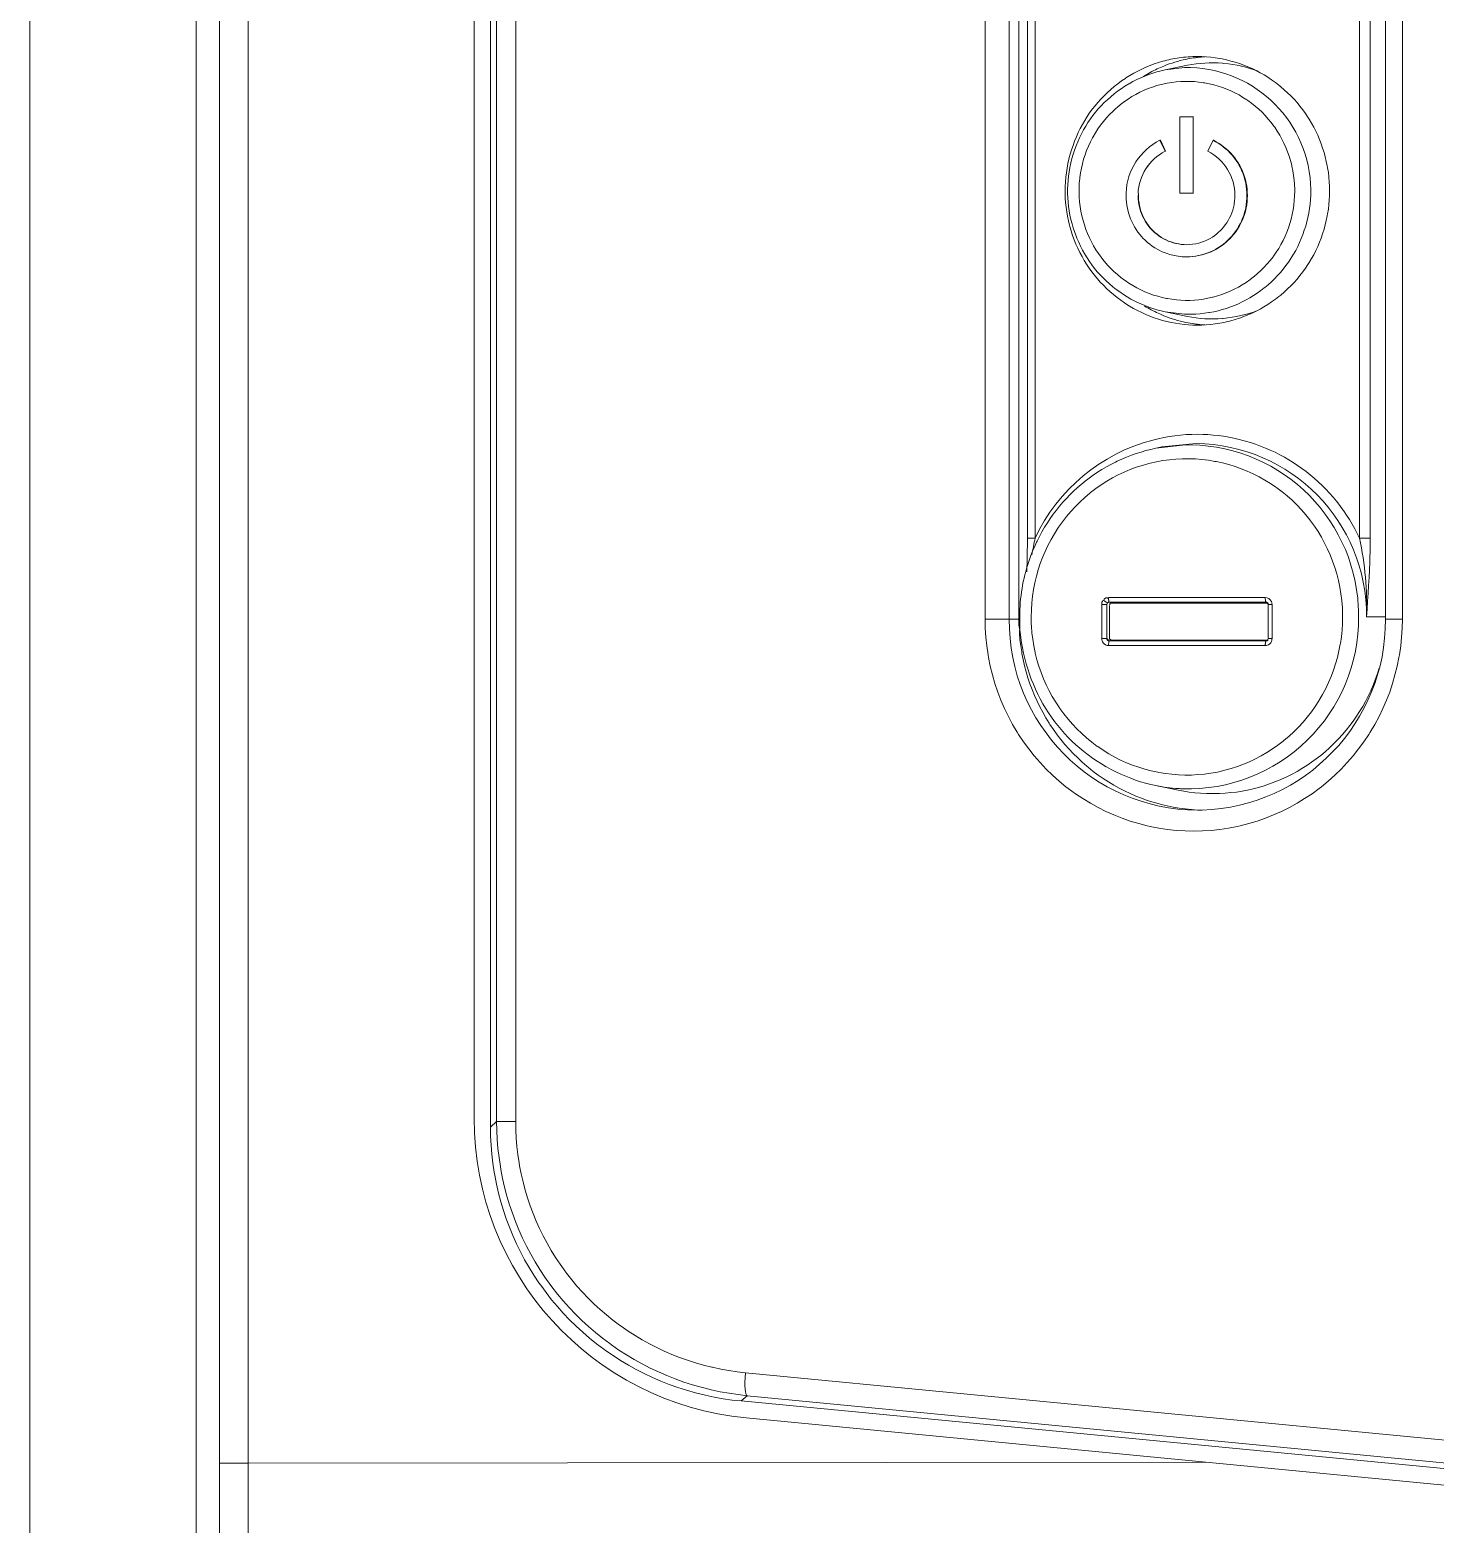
# Model space of a CAD drawing. Header units: millimetres. Extents: x -71336 to -35435, y -26189 to 22712.
# Drawn here: x -63563.82 to -63533.47, y -17385.51 to -17353.25 of the extents above; entities that cross this region are included whole.
import ezdxf

# ---------------------------------------------------------------- set-up
doc = ezdxf.new("R2010")
doc.units = ezdxf.units.MM
doc.layers.add('SC - Equipment', color=7, linetype='Continuous', lineweight=13)

# ---------------------------------------------------------------- blocks, each defined once
blk = doc.blocks.new('SONY FW-49XE8001 - SIDE')
at = {"layer": 'SC - Equipment'}
for points in [[(-42.109, 190.732), (-42.409, 190.769), (-42.409, -159.387), (-32.309, -159.211), (-0.12, -157.524, 0.398867), (0.591, -156.775), (0.591, 131.078, 0.198915), (-14.054, 166.433), (-36.313, 188.692, -0.198753), (-36.459, 189.045)], [(-36.459, 23.167), (-10.786, 25.639, 0.386372), (-4.909, 32.109), (-4.909, 72.168, 0.386373), (-10.786, 78.639), (-36.459, 81.111)], [(-24.456, 41.831), (-24.419, 41.713), (-24.377, 41.595), (-24.332, 41.478), (-24.283, 41.362), (-24.272, 41.338), (-24.218, 41.224), (-24.16, 41.112), (-24.099, 41.002), (-24.034, 40.895), (-23.967, 40.789), (-23.896, 40.687), (-23.822, 40.587), (-23.744, 40.49), (-23.664, 40.395), (-23.58, 40.303), (-23.494, 40.214), (-23.404, 40.127), (-23.381, 40.106), (-23.288, 40.023), (-23.193, 39.944), (-23.095, 39.868), (-22.994, 39.795), (-22.892, 39.725), (-22.788, 39.66), (-22.681, 39.597), (-22.573, 39.538), (-22.462, 39.483), (-22.349, 39.432), (-22.318, 39.418), (-22.203, 39.371), (-22.088, 39.328), (-21.97, 39.289), (-21.852, 39.254), (-21.733, 39.223), (-21.614, 39.196), (-21.494, 39.173), (-21.373, 39.154), (-21.251, 39.14), (-21.128, 39.129), (-21.005, 39.122), (-20.881, 39.119), (-20.758, 39.12), (-20.724, 39.121), (-20.6, 39.128), (-20.477, 39.138), (-20.355, 39.153), (-20.234, 39.172), (-20.114, 39.194), (-19.629, 39.294), (-19.521, 39.318), (-19.412, 39.345), (-19.304, 39.377), (-19.196, 39.412), (-19.089, 39.451), (-18.982, 39.493), (-18.877, 39.539), (-18.772, 39.588), (-18.668, 39.641), (-18.566, 39.697), (-18.56, 39.7), (-18.46, 39.759), (-18.362, 39.822), (-18.265, 39.887), (-18.171, 39.956), (-18.08, 40.026), (-17.991, 40.1), (-17.904, 40.176), (-17.82, 40.254), (-17.74, 40.334), (-17.662, 40.417), (-17.588, 40.501), (-17.516, 40.588), (-17.446, 40.677), (-17.379, 40.769), (-17.315, 40.864), (-17.253, 40.961), (-17.194, 41.061), (-17.138, 41.163), (-17.084, 41.266), (-17.034, 41.372), (-16.987, 41.48), (-16.943, 41.589), (-16.903, 41.7), (-16.866, 41.811), (-16.833, 41.923), (-16.803, 42.036), (-16.776, 42.15), (-16.753, 42.264), (-16.734, 42.378), (-16.718, 42.492), (-16.706, 42.606), (-16.678, 42.718, 0.009686), (-16.675, 42.885), (-16.675, 61.385)], [(-24.591, 61.385), (-24.591, 42.885, 0.406531), (-20.633, 38.761, 0.006965), (-20.53, 38.765), (-20.399, 38.774), (-20.268, 38.788), (-20.136, 38.805), (-20.005, 38.828), (-19.874, 38.854), (-19.744, 38.885), (-19.704, 38.896), (-19.576, 38.932), (-19.448, 38.973), (-19.323, 39.018), (-19.199, 39.067), (-19.078, 39.12), (-18.958, 39.176), (-18.84, 39.237), (-18.724, 39.302), (-18.61, 39.371), (-18.497, 39.443), (-18.387, 39.52), (-18.279, 39.6), (-18.175, 39.684), (-18.144, 39.709), (-18.043, 39.797), (-17.945, 39.889), (-17.85, 39.983), (-17.758, 40.081), (-17.669, 40.181), (-17.583, 40.285), (-17.5, 40.392), (-17.421, 40.501), (-17.346, 40.614), (-17.327, 40.643), (-17.256, 40.759), (-17.189, 40.876), (-17.126, 40.995), (-17.067, 41.116), (-17.012, 41.239), (-16.961, 41.364), (-16.914, 41.491), (-16.871, 41.619), (-16.832, 41.75), (-16.797, 41.881), (-16.767, 42.014), (-16.74, 42.148), (-16.735, 42.179), (-16.714, 42.314), (-16.698, 42.449), (-16.686, 42.583), (-16.698, 42.719, 0.080109), (-16.823, 43.919), (-16.853, 44.025), (-16.887, 44.131), (-16.924, 44.236), (-16.965, 44.34), (-17.009, 44.444), (-17.056, 44.546), (-17.068, 44.573), (-17.119, 44.674), (-17.173, 44.773), (-17.23, 44.87), (-17.29, 44.966), (-17.352, 45.06), (-17.417, 45.152), (-17.484, 45.241), (-17.554, 45.328), (-17.626, 45.412), (-17.7, 45.494), (-17.776, 45.573), (-17.855, 45.65), (-17.935, 45.723), (-18.018, 45.795), (-18.104, 45.865), (-18.192, 45.932), (-18.282, 45.996), (-18.375, 46.058), (-18.469, 46.118), (-18.566, 46.175), (-18.664, 46.228), (-18.764, 46.279), (-18.796, 46.295), (-18.898, 46.341), (-19, 46.385), (-19.104, 46.425), (-19.208, 46.462), (-19.313, 46.496), (-19.418, 46.526), (-19.523, 46.553), (-19.629, 46.576), (-19.765, 46.604)], [(-20.529, 65.51, -0.414184), (-16.466, 61.385), (-16.466, 42.885, -0.414185), (-20.529, 38.76)], [(-19.765, 57.666), (-20.349, 57.594, -0.00924), (-20.49, 57.591, -0.414601), (-24.182, 61.335, 0.060444), (-24.031, 59.633), (-24.262, 59.633), (-24.262, 44.637)], [(-19.366, 54.607, 0.029922), (-19.663, 54.769, 0.013372), (-19.806, 54.831, 0.043941), (-20.282, 54.975, 0.014631), (-20.442, 55.004, 0.008138), (-20.53, 55.015, 0.014466), (-20.693, 55.03)], [(-19.833, 54.747), (-20.248, 54.797, 0.402416), (-22.973, 52.286, 0.013808), (-22.977, 52.135), (-22.976, 52.04), (-22.971, 51.946), (-22.962, 51.851), (-22.95, 51.756), (-22.935, 51.661), (-22.934, 51.653), (-22.915, 51.559), (-22.893, 51.466), (-22.868, 51.374), (-22.839, 51.283), (-22.808, 51.194), (-22.774, 51.106), (-22.736, 51.019), (-22.696, 50.934), (-22.652, 50.85), (-22.605, 50.767), (-22.556, 50.686), (-22.55, 50.677), (-22.497, 50.598), (-22.442, 50.521), (-22.383, 50.446), (-22.323, 50.374), (-22.26, 50.304), (-22.195, 50.236), (-22.127, 50.171), (-22.057, 50.108), (-21.985, 50.048), (-21.974, 50.039), (-21.899, 49.982), (-21.823, 49.927), (-21.744, 49.875), (-21.664, 49.826), (-21.582, 49.78), (-21.499, 49.738), (-21.415, 49.698), (-21.33, 49.662), (-21.244, 49.628), (-21.155, 49.598), (-21.066, 49.571), (-20.975, 49.546), (-20.884, 49.526), (-20.792, 49.508), (-20.777, 49.505), (-20.684, 49.492), (-20.591, 49.481), (-20.498, 49.474), (-20.406, 49.471), (-20.314, 49.47)], [(-20.294, 50.973), (-20.237, 50.974), (-20.18, 50.979), (-20.123, 50.988), (-20.066, 50.999), (-20.01, 51.014), (-19.954, 51.031), (-19.9, 51.051), (-19.848, 51.075), (-19.796, 51.101), (-19.747, 51.13), (-19.747, 51.13), (-19.698, 51.162), (-19.651, 51.197), (-19.606, 51.236), (-19.562, 51.277), (-19.545, 51.294), (-19.505, 51.339), (-19.467, 51.385), (-19.432, 51.434), (-19.4, 51.484), (-19.371, 51.535), (-19.345, 51.588), (-19.322, 51.643), (-19.302, 51.699), (-19.285, 51.757), (-19.271, 51.816), (-19.26, 51.876), (-19.257, 51.899), (-19.251, 51.959), (-19.248, 52.019), (-19.258, 52.078), (-19.257, 52.019), (-19.26, 51.959), (-19.266, 51.899), (-19.269, 51.876), (-19.28, 51.816), (-19.294, 51.757), (-19.311, 51.699), (-19.331, 51.643), (-19.354, 51.588), (-19.38, 51.535), (-19.409, 51.484), (-19.441, 51.434), (-19.476, 51.385), (-19.513, 51.339), (-19.554, 51.294), (-19.571, 51.277), (-19.614, 51.236), (-19.66, 51.197), (-19.707, 51.162), (-19.756, 51.13), (-19.756, 51.129), (-19.805, 51.101), (-19.856, 51.075), (-19.909, 51.051), (-19.963, 51.031), (-20.019, 51.013), (-20.075, 50.999), (-20.131, 50.988), (-20.188, 50.979), (-20.246, 50.974), (-20.294, 50.973, -0.127582), (-20.805, 51.108), (-20.855, 51.138), (-20.903, 51.171), (-20.95, 51.208), (-20.995, 51.247), (-21.013, 51.264), (-21.055, 51.307), (-21.095, 51.352), (-21.132, 51.399), (-21.166, 51.447), (-21.196, 51.497), (-21.224, 51.549), (-21.25, 51.603), (-21.272, 51.659), (-21.292, 51.716), (-21.308, 51.774), (-21.321, 51.833), (-21.325, 51.856), (-21.333, 51.916), (-21.338, 51.975), (-21.34, 52.035, -0.284618), (-20.753, 52.989), (-20.867, 53.227)], [(-20.294, 50.709, 0.138083), (-19.609, 50.906), (-19.555, 50.941), (-19.502, 50.981), (-19.451, 51.023), (-19.401, 51.067), (-19.354, 51.115), (-19.331, 51.14), (-19.287, 51.191), (-19.246, 51.244), (-19.208, 51.299), (-19.173, 51.355), (-19.141, 51.413), (-19.112, 51.472), (-19.086, 51.533), (-19.062, 51.596), (-19.042, 51.66), (-19.025, 51.725), (-19.011, 51.791), (-19.005, 51.824), (-18.996, 51.891), (-18.991, 51.958), (-18.988, 52.025), (-18.989, 52.091, 0.273319), (-19.722, 53.227)], [(-20.693, 49.24, 0.014386), (-20.465, 49.262, 0.016489), (-20.283, 49.294, 0.043949), (-19.807, 49.438, 0.012965), (-19.685, 49.491, 0.029122), (-19.389, 49.648)], [(-16.954, 44.274, 0.006593), (-17.026, 44.637, 0.222731), (-19.566, 46.755, 0.063818), (-20.534, 46.878), (-20.645, 46.876), (-20.757, 46.871), (-20.869, 46.862), (-20.981, 46.85), (-21.093, 46.835), (-21.206, 46.816), (-21.318, 46.794), (-21.43, 46.768), (-21.541, 46.74), (-21.566, 46.733), (-21.676, 46.7), (-21.785, 46.664), (-21.893, 46.625), (-22, 46.582), (-22.104, 46.537), (-22.208, 46.489), (-22.309, 46.438), (-22.409, 46.384), (-22.506, 46.328), (-22.601, 46.269), (-22.694, 46.208), (-22.786, 46.143), (-22.877, 46.075), (-22.966, 46.004), (-23.053, 45.93), (-23.138, 45.853), (-23.221, 45.774), (-23.303, 45.692), (-23.382, 45.607), (-23.459, 45.52), (-23.533, 45.431), (-23.604, 45.34), (-23.673, 45.247), (-23.685, 45.23), (-23.75, 45.135), (-23.813, 45.038), (-23.872, 44.939), (-23.929, 44.839), (-23.982, 44.739), (-24.031, 44.637, 0.060244), (-24.182, 42.935, -0.413698), (-20.501, 46.678), (-19.765, 46.604)], [(-19.629, 46.576), (-20.207, 46.647, 0.409452), (-24.005, 43.15, 0.014232), (-24.011, 42.935, 0.425811), (-20.212, 39.223, 0.006085), (-20.119, 39.228, 0.033939), (-19.629, 39.294)], [(-18.681, 43.235), (-18.626, 43.253), (-18.621, 43.257), (-18.618, 43.264), (-18.616, 43.275), (-18.615, 43.285), (-18.614, 43.296), (-18.613, 43.307), (-18.613, 43.317), (-18.612, 43.326), (-18.611, 43.336), (-18.611, 43.346), (-18.611, 43.353), (-21.995, 43.353, 0.248336), (-22.124, 43.276)], [(-18.463, 43.203), (-18.577, 43.203), (-18.591, 43.239, 0.066102), (-18.51, 43.292), (-18.5, 43.289), (-18.49, 43.284), (-18.484, 43.279), (-18.478, 43.271), (-18.472, 43.262), (-18.469, 43.252), (-18.466, 43.241), (-18.464, 43.229), (-18.464, 43.218), (-18.463, 43.207), (-18.463, 43.203), (-18.463, 42.466), (-18.577, 42.466), (-18.626, 42.416), (-18.621, 42.412), (-18.618, 42.405), (-18.616, 42.394), (-18.615, 42.384), (-18.615, 42.377), (-18.614, 42.366), (-18.613, 42.356), (-18.612, 42.346), (-18.611, 42.337), (-18.611, 42.327), (-18.611, 42.317)], [(-22.142, 42.466, 0.113282), (-22.123, 42.392, 0.130843), (-22.07, 42.338)]]:
    blk.add_lwpolyline(points, format="xyb", dxfattribs=at)
for points in [[(-0.057, -14.765), (-0.052, -13.8), (-0.033, -9.857), (-0.016, -5.914), (-0.003, -1.972), (0.003, 1.972), (0.003, 4.949), (-0.001, 8.892), (-0.009, 12.835), (-0.019, 16.778), (-0.026, 20.721), (-0.029, 24.664), (-0.029, 131.078), (0.591, 131.078)], [(-5.264, 72.352), (-5.264, 31.917), (-5.267, 31.724), (-5.277, 31.53), (-5.293, 31.336), (-5.315, 31.142), (-5.344, 30.948), (-5.356, 30.878), (-5.394, 30.686), (-5.437, 30.495), (-5.487, 30.306), (-5.543, 30.12), (-5.605, 29.936), (-5.672, 29.755), (-5.746, 29.576), (-5.825, 29.4), (-5.91, 29.225), (-6.002, 29.054), (-6.099, 28.885), (-6.202, 28.719), (-6.31, 28.557), (-6.348, 28.502), (-6.463, 28.345), (-6.583, 28.191), (-6.708, 28.042), (-6.837, 27.898), (-6.972, 27.757), (-7.111, 27.621), (-7.255, 27.489), (-7.403, 27.362), (-7.556, 27.239), (-7.712, 27.122), (-7.748, 27.096), (-7.91, 26.985), (-8.074, 26.879), (-8.242, 26.778), (-8.413, 26.684), (-8.586, 26.595), (-8.763, 26.512), (-8.943, 26.435), (-9.126, 26.363), (-9.311, 26.296), (-9.5, 26.236), (-9.69, 26.182), (-9.882, 26.134), (-9.899, 26.13), (-10.093, 26.089), (-10.287, 26.054), (-10.482, 26.025), (-10.677, 26.004), (-36.459, 23.521)], [(-34.703, 24.311), (-10.77, 26.615), (-10.768, 26.584), (-10.764, 26.534), (-10.761, 26.484), (-10.759, 26.433), (-10.759, 26.427), (-10.759, 26.376), (-10.759, 26.326), (-10.762, 26.276), (-10.764, 26.256), (-10.769, 26.211), (-10.778, 26.166), (-10.779, 26.161), (-10.784, 26.143), (-10.79, 26.132), (-10.797, 26.124), (-10.805, 26.119), (-10.61, 26.141), (-10.416, 26.17), (-10.222, 26.205), (-10.028, 26.246), (-10.008, 26.251), (-9.816, 26.299), (-9.626, 26.354), (-9.437, 26.414), (-9.252, 26.481), (-9.069, 26.553), (-8.889, 26.631), (-8.713, 26.714), (-8.54, 26.803), (-8.369, 26.898), (-8.201, 26.998), (-8.037, 27.105), (-7.875, 27.216), (-7.84, 27.242), (-7.683, 27.36), (-7.53, 27.483), (-7.382, 27.61), (-7.238, 27.743), (-7.099, 27.879), (-6.965, 28.02), (-6.836, 28.165), (-6.711, 28.314), (-6.591, 28.468), (-6.476, 28.626), (-6.44, 28.677), (-6.332, 28.84), (-6.23, 29.006), (-6.133, 29.175), (-6.041, 29.347), (-5.956, 29.521), (-5.877, 29.698), (-5.803, 29.877), (-5.736, 30.058), (-5.675, 30.242), (-5.619, 30.429), (-5.569, 30.618), (-5.525, 30.809), (-5.488, 31.001), (-5.477, 31.067), (-5.448, 31.26), (-5.425, 31.455), (-5.409, 31.649), (-5.4, 31.843), (-5.396, 32.036), (-5.396, 72.233)], [(-5.809, 72.233), (-5.809, 32.036), (-5.396, 32.036), (-5.264, 31.917)], [(-15.945, 61.385), (-15.945, 42.885), (-15.949, 42.693), (-15.961, 42.501), (-15.981, 42.308), (-16.01, 42.115), (-16.019, 42.062), (-16.058, 41.871), (-16.104, 41.682), (-16.158, 41.496), (-16.219, 41.313), (-16.288, 41.134), (-16.364, 40.958), (-16.448, 40.785), (-16.538, 40.615), (-16.637, 40.449), (-16.669, 40.398), (-16.775, 40.238), (-16.889, 40.083), (-17.008, 39.933), (-17.134, 39.788), (-17.265, 39.65), (-17.401, 39.517), (-17.544, 39.39), (-17.692, 39.268), (-17.741, 39.23), (-17.896, 39.117), (-18.055, 39.011), (-18.218, 38.911), (-18.385, 38.819), (-18.554, 38.735), (-18.726, 38.658), (-18.902, 38.589), (-19.08, 38.527), (-19.262, 38.472), (-19.446, 38.425), (-19.511, 38.411), (-19.698, 38.374), (-19.886, 38.346), (-20.074, 38.326), (-20.263, 38.314), (-20.451, 38.31), (-20.638, 38.314), (-20.827, 38.326), (-21.015, 38.346), (-21.203, 38.374), (-21.39, 38.411), (-21.455, 38.425), (-21.639, 38.472), (-21.821, 38.527), (-21.999, 38.589), (-22.175, 38.658), (-22.347, 38.735), (-22.516, 38.819), (-22.683, 38.911), (-22.846, 39.011), (-23.005, 39.117), (-23.16, 39.23), (-23.209, 39.268), (-23.357, 39.39), (-23.5, 39.517), (-23.636, 39.65), (-23.767, 39.788), (-23.893, 39.933), (-24.012, 40.083), (-24.125, 40.238), (-24.232, 40.398), (-24.264, 40.449), (-24.362, 40.615), (-24.453, 40.785), (-24.537, 40.958), (-24.613, 41.134), (-24.682, 41.313), (-24.743, 41.496), (-24.797, 41.682), (-24.843, 41.871), (-24.882, 42.062), (-24.891, 42.115), (-24.92, 42.308), (-24.94, 42.501), (-24.952, 42.693), (-24.956, 42.885), (-24.956, 61.385)], [(-16.846, 43.912), (-16.855, 44.198), (-16.861, 44.637), (-16.861, 59.633), (-16.855, 60.066), (-16.847, 60.333)], [(-24.031, 59.633), (-24.031, 44.637), (-24.262, 44.637), (-24.261, 44.541), (-24.258, 44.371), (-24.253, 44.201), (-24.251, 44.126), (-24.244, 43.955), (-24.236, 43.785), (-24.227, 43.615), (-24.217, 43.445), (-24.206, 43.275), (-24.194, 43.105), (-24.182, 42.935), (-24.591, 42.935)], [(-16.861, 44.637), (-17.026, 44.637), (-17.026, 59.633), (-16.861, 59.633)], [(-21.839, 54.716), (-21.753, 54.747), (-21.665, 54.777), (-21.575, 54.803), (-21.483, 54.826), (-21.389, 54.846), (-21.294, 54.863), (-21.199, 54.877), (-21.102, 54.888), (-21.073, 54.89), (-20.976, 54.896), (-20.879, 54.899), (-20.783, 54.898), (-20.688, 54.894), (-20.593, 54.887), (-20.5, 54.877), (-20.409, 54.863), (-20.319, 54.846), (-19.833, 54.747), (-19.746, 54.727), (-19.657, 54.704), (-19.569, 54.677), (-19.482, 54.647), (-19.394, 54.613), (-19.308, 54.577), (-19.222, 54.536), (-19.138, 54.493), (-19.054, 54.447), (-19.047, 54.443), (-18.965, 54.393), (-18.886, 54.34), (-18.808, 54.285), (-18.732, 54.227), (-18.658, 54.167), (-18.587, 54.104), (-18.519, 54.04), (-18.453, 53.973), (-18.39, 53.904), (-18.33, 53.834), (-18.273, 53.762), (-18.219, 53.688), (-18.167, 53.612), (-18.118, 53.533), (-18.07, 53.452), (-18.026, 53.368), (-17.984, 53.283), (-17.946, 53.196), (-17.91, 53.107), (-17.877, 53.016), (-17.847, 52.925), (-17.82, 52.832), (-17.797, 52.738), (-17.796, 52.737), (-17.776, 52.642), (-17.76, 52.548), (-17.746, 52.453), (-17.736, 52.358), (-17.73, 52.263), (-17.727, 52.169), (-17.727, 52.076), (-17.73, 51.984), (-17.737, 51.891), (-17.747, 51.798), (-17.761, 51.705), (-17.778, 51.611), (-17.799, 51.518), (-17.822, 51.425), (-17.85, 51.333), (-17.862, 51.294), (-17.894, 51.203), (-17.929, 51.113), (-17.967, 51.025), (-18.008, 50.938), (-18.051, 50.853), (-18.098, 50.77), (-18.147, 50.69), (-18.199, 50.611), (-18.253, 50.535), (-18.309, 50.461), (-18.368, 50.39), (-18.429, 50.322), (-18.493, 50.255), (-18.559, 50.189), (-18.629, 50.126), (-18.701, 50.065), (-18.775, 50.007), (-18.852, 49.951), (-18.931, 49.897), (-19.012, 49.847), (-19.094, 49.799), (-19.135, 49.777), (-19.22, 49.733), (-19.306, 49.693), (-19.393, 49.656), (-19.48, 49.623), (-19.568, 49.593), (-19.656, 49.566), (-19.745, 49.543), (-19.833, 49.523), (-20.319, 49.423), (-20.409, 49.406), (-20.501, 49.393), (-20.594, 49.382), (-20.688, 49.375), (-20.783, 49.371), (-20.88, 49.37), (-20.976, 49.373), (-21.073, 49.379), (-21.087, 49.38), (-21.184, 49.39), (-21.28, 49.404), (-21.374, 49.42), (-21.468, 49.44), (-21.56, 49.463), (-21.651, 49.488), (-21.739, 49.517), (-21.825, 49.548)], [(-20.444, 52.085), (-20.153, 52.085), (-20.153, 53.731), (-20.444, 53.731)], [(-20.435, 53.731), (-20.435, 52.085)], [(-21.609, 52.035), (-21.6, 52.035)], [(-19.258, 52.078), (-19.249, 52.078)], [(-19.756, 51.13), (-19.747, 51.13)], [(-20.94, 50.877), (-20.931, 50.877)], [(-20.253, 49.472), (-19.833, 49.523)], [(-22.06, 42.466), (-22.06, 43.203), (-22.06, 43.205), (-22.06, 43.208), (-22.06, 43.21), (-22.059, 43.213), (-22.059, 43.216), (-22.059, 43.216), (-22.058, 43.219), (-22.057, 43.221), (-22.057, 43.224), (-22.056, 43.226), (-22.055, 43.229), (-22.055, 43.229), (-22.054, 43.23), (-22.053, 43.232), (-22.053, 43.233), (-22.052, 43.234), (-22.051, 43.235), (-22.051, 43.236), (-22.05, 43.238), (-22.049, 43.239), (-22.048, 43.24), (-22.047, 43.241), (-22.046, 43.242), (-22.045, 43.243), (-22.043, 43.244), (-22.041, 43.245), (-22.04, 43.246), (-22.04, 43.246), (-22.038, 43.246), (-22.036, 43.247), (-22.034, 43.246), (-22.032, 43.246), (-22.031, 43.246)], [(-22.029, 43.235), (-22.011, 43.253), (-22.01, 43.254), (-22.009, 43.255), (-22.008, 43.257), (-22.007, 43.258), (-22.007, 43.259), (-22.006, 43.26), (-22.005, 43.262), (-22.005, 43.264), (-22.004, 43.266), (-22.004, 43.267), (-22.003, 43.269), (-22.003, 43.271), (-22.002, 43.274), (-22.001, 43.278), (-22, 43.281), (-22, 43.285), (-22, 43.287), (-21.999, 43.291), (-21.998, 43.294), (-21.998, 43.298), (-21.998, 43.302), (-21.997, 43.305)], [(-22.029, 43.25), (-22.011, 43.253), (-18.626, 43.253), (-18.613, 43.251), (-18.601, 43.247), (-18.591, 43.239), (-18.583, 43.229), (-18.579, 43.216), (-18.577, 43.203), (-18.577, 42.466), (-18.577, 42.463), (-18.577, 42.457), (-18.578, 42.45), (-18.579, 42.443), (-18.582, 42.437), (-18.586, 42.432), (-18.589, 42.43), (-18.596, 42.427), (-18.603, 42.426), (-18.61, 42.427), (-18.616, 42.429)], [(-18.506, 43.309), (-18.509, 43.311), (-18.517, 43.319), (-18.525, 43.327), (-18.534, 43.333), (-18.544, 43.339), (-18.554, 43.344), (-18.564, 43.347), (-18.574, 43.348), (-18.582, 43.347), (-18.592, 43.343), (-18.601, 43.338)], [(-22.06, 42.466), (-22.142, 42.466), (-22.142, 43.203), (-22.06, 43.203)], [(-22.054, 43.228), (-22.054, 43.228), (-22.053, 43.228), (-22.052, 43.228), (-22.051, 43.227), (-22.05, 43.227), (-22.05, 43.227), (-22.049, 43.227), (-22.048, 43.227), (-22.047, 43.226), (-22.046, 43.226), (-22.046, 43.226), (-22.045, 43.225), (-22.045, 43.225), (-22.044, 43.225), (-22.043, 43.224), (-22.043, 43.224), (-22.043, 43.224), (-22.042, 43.223), (-22.041, 43.223), (-22.041, 43.223), (-22.04, 43.222), (-22.04, 43.222)], [(-22.029, 43.235), (-18.681, 43.235), (-18.678, 43.235), (-18.671, 43.234), (-18.664, 43.234), (-18.658, 43.232), (-18.652, 43.229), (-18.647, 43.225), (-18.645, 43.222), (-18.642, 43.215), (-18.641, 43.208), (-18.642, 43.201), (-18.644, 43.195)], [(-18.631, 43.185), (-18.631, 42.485), (-18.631, 42.482), (-18.632, 42.475), (-18.633, 42.468), (-18.634, 42.461), (-18.637, 42.455), (-18.641, 42.451), (-18.644, 42.448), (-18.651, 42.445), (-18.658, 42.444), (-18.665, 42.445), (-18.67, 42.448)], [(-24.956, 42.885), (-24.591, 42.885)], [(-16.675, 42.885), (-15.945, 42.885)], [(-18.681, 42.435), (-22.029, 42.435), (-22.031, 42.435), (-22.034, 42.435), (-22.037, 42.435), (-22.039, 42.436), (-22.042, 42.436), (-22.042, 42.436), (-22.045, 42.437), (-22.047, 42.437), (-22.049, 42.438), (-22.052, 42.439), (-22.054, 42.44)], [(-22.029, 42.419), (-22.03, 42.419), (-22.032, 42.42), (-22.034, 42.421), (-22.035, 42.421), (-22.037, 42.422), (-22.039, 42.423), (-22.04, 42.424), (-22.042, 42.425), (-22.044, 42.426), (-22.045, 42.427), (-22.047, 42.428), (-22.047, 42.428), (-22.048, 42.429), (-22.049, 42.43), (-22.05, 42.432), (-22.051, 42.433), (-22.051, 42.434), (-22.052, 42.435), (-22.052, 42.437), (-22.053, 42.438), (-22.053, 42.44), (-22.053, 42.441), (-22.053, 42.442), (-22.053, 42.443), (-22.053, 42.445), (-22.052, 42.446), (-22.052, 42.448), (-22.052, 42.449), (-22.051, 42.45), (-22.05, 42.452), (-22.049, 42.453), (-22.048, 42.454), (-22.048, 42.455)], [(-22.029, 42.435), (-22.011, 42.416), (-22.029, 42.42)], [(-18.681, 42.435), (-18.626, 42.416), (-22.011, 42.416), (-22.006, 42.412), (-22.003, 42.405), (-22, 42.394), (-22, 42.384), (-21.999, 42.373), (-21.998, 42.363), (-21.997, 42.353), (-21.996, 42.343), (-21.996, 42.333), (-21.995, 42.323), (-21.995, 42.317), (-18.611, 42.317), (-18.606, 42.317), (-18.584, 42.32), (-18.561, 42.327), (-18.54, 42.336), (-18.522, 42.347), (-18.507, 42.361), (-18.493, 42.376), (-18.482, 42.395), (-18.473, 42.416), (-18.472, 42.421), (-18.466, 42.444), (-18.463, 42.466)], [(-10.77, 26.615), (-10.592, 26.635), (-10.413, 26.662), (-10.235, 26.693), (-10.058, 26.731), (-10.042, 26.735), (-9.866, 26.779), (-9.692, 26.829), (-9.519, 26.884), (-9.349, 26.944), (-9.181, 27.01), (-9.016, 27.082), (-8.855, 27.158), (-8.695, 27.239), (-8.539, 27.326), (-8.385, 27.418), (-8.234, 27.515), (-8.086, 27.617), (-8.053, 27.64), (-7.909, 27.748), (-7.769, 27.861), (-7.633, 27.977), (-7.501, 28.098), (-7.374, 28.223), (-7.251, 28.352), (-7.132, 28.484), (-7.018, 28.621), (-6.908, 28.762), (-6.802, 28.906), (-6.767, 28.956), (-6.668, 29.105), (-6.574, 29.257), (-6.485, 29.411), (-6.401, 29.569), (-6.323, 29.729), (-6.25, 29.89), (-6.183, 30.054), (-6.121, 30.22), (-6.065, 30.389), (-6.013, 30.56), (-5.968, 30.733), (-5.928, 30.908), (-5.893, 31.084), (-5.882, 31.148), (-5.856, 31.325), (-5.835, 31.503), (-5.82, 31.681), (-5.812, 31.859), (-5.809, 32.036)], [(-34.738, 23.814), (-10.805, 26.119), (-10.677, 26.004)], [(-20.715, 24.683), (-0.029, 24.664), (0.591, 24.664)]]:
    blk.add_lwpolyline(points, dxfattribs=at)
for points in [[(-17.673, 52.135, -0.013313), (-17.677, 51.978), (-17.684, 51.88), (-17.694, 51.783), (-17.708, 51.685), (-17.725, 51.587), (-17.745, 51.49), (-17.769, 51.393), (-17.776, 51.366), (-17.804, 51.269), (-17.836, 51.174), (-17.87, 51.08), (-17.908, 50.987), (-17.948, 50.895), (-17.992, 50.806), (-18.038, 50.718), (-18.087, 50.632), (-18.138, 50.549), (-18.192, 50.467), (-18.249, 50.388), (-18.307, 50.312), (-18.369, 50.238), (-18.433, 50.165), (-18.5, 50.095), (-18.57, 50.026), (-18.642, 49.959), (-18.717, 49.895), (-18.794, 49.833), (-18.874, 49.774), (-18.956, 49.717), (-18.983, 49.699), (-19.067, 49.646), (-19.153, 49.596), (-19.239, 49.549), (-19.327, 49.505), (-19.416, 49.465), (-19.506, 49.428), (-19.597, 49.394), (-19.687, 49.364), (-19.778, 49.337, -0.067227), (-20.529, 49.235), (-20.625, 49.236), (-20.721, 49.242), (-20.818, 49.25), (-20.915, 49.262), (-21.011, 49.277), (-21.062, 49.286), (-21.158, 49.307), (-21.253, 49.33), (-21.347, 49.357), (-21.44, 49.387), (-21.532, 49.42), (-21.621, 49.455), (-21.71, 49.494), (-21.797, 49.537), (-21.884, 49.582), (-21.968, 49.63), (-22.052, 49.682), (-22.133, 49.736), (-22.213, 49.793), (-22.291, 49.853), (-22.331, 49.885), (-22.406, 49.949), (-22.478, 50.016), (-22.548, 50.084), (-22.616, 50.155), (-22.681, 50.229), (-22.744, 50.304), (-22.804, 50.383), (-22.862, 50.463), (-22.917, 50.545), (-22.943, 50.586), (-22.994, 50.671), (-23.042, 50.757), (-23.087, 50.845), (-23.128, 50.934), (-23.167, 51.025), (-23.203, 51.117), (-23.235, 51.21), (-23.265, 51.305), (-23.291, 51.401), (-23.314, 51.498), (-23.334, 51.596), (-23.342, 51.641), (-23.358, 51.739), (-23.369, 51.838), (-23.378, 51.937), (-23.383, 52.036), (-23.385, 52.135), (-23.383, 52.233), (-23.378, 52.332), (-23.369, 52.431), (-23.358, 52.53), (-23.342, 52.629), (-23.334, 52.674), (-23.314, 52.771), (-23.291, 52.869), (-23.265, 52.965), (-23.235, 53.059), (-23.203, 53.153), (-23.167, 53.245), (-23.128, 53.335), (-23.087, 53.424), (-23.042, 53.512), (-22.994, 53.599), (-22.943, 53.684), (-22.917, 53.724), (-22.862, 53.807), (-22.804, 53.887), (-22.744, 53.965), (-22.681, 54.041), (-22.616, 54.114), (-22.548, 54.185), (-22.478, 54.254), (-22.406, 54.32), (-22.331, 54.384), (-22.291, 54.416), (-22.213, 54.476), (-22.133, 54.533), (-22.052, 54.588), (-21.969, 54.639), (-21.884, 54.687), (-21.797, 54.733), (-21.71, 54.775), (-21.622, 54.814), (-21.532, 54.85), (-21.44, 54.883), (-21.348, 54.913), (-21.253, 54.939), (-21.158, 54.963), (-21.062, 54.983), (-21.011, 54.992), (-20.915, 55.008), (-20.818, 55.02), (-20.721, 55.028), (-20.625, 55.033), (-20.529, 55.035, -0.03507), (-20.135, 55.007, -0.032097), (-19.78, 54.933), (-19.689, 54.906), (-19.598, 54.876), (-19.508, 54.842), (-19.418, 54.805), (-19.33, 54.765), (-19.242, 54.721), (-19.155, 54.675), (-19.069, 54.625), (-18.985, 54.572), (-18.974, 54.564), (-18.892, 54.508), (-18.812, 54.449), (-18.734, 54.388), (-18.658, 54.324), (-18.585, 54.257), (-18.514, 54.189), (-18.446, 54.118), (-18.381, 54.046), (-18.319, 53.972), (-18.26, 53.896), (-18.203, 53.818), (-18.149, 53.738), (-18.097, 53.655), (-18.048, 53.571), (-18.001, 53.484), (-17.958, 53.395), (-17.917, 53.304), (-17.879, 53.211), (-17.844, 53.117), (-17.812, 53.022), (-17.783, 52.926), (-17.757, 52.829), (-17.755, 52.821), (-17.733, 52.723), (-17.715, 52.625), (-17.7, 52.526), (-17.688, 52.428), (-17.679, 52.329), (-17.674, 52.232)], [(-22.628, 52.269), (-22.62, 52.368), (-22.608, 52.468), (-22.592, 52.567), (-22.572, 52.666), (-22.567, 52.689), (-22.541, 52.787), (-22.512, 52.884), (-22.478, 52.979), (-22.441, 53.072), (-22.4, 53.163), (-22.356, 53.252), (-22.307, 53.339), (-22.255, 53.424), (-22.2, 53.507), (-22.184, 53.529), (-22.124, 53.609), (-22.061, 53.686), (-21.994, 53.76), (-21.925, 53.831), (-21.853, 53.899), (-21.779, 53.964), (-21.701, 54.026), (-21.621, 54.084), (-21.598, 54.1), (-21.514, 54.154), (-21.429, 54.205), (-21.341, 54.251), (-21.252, 54.294), (-21.162, 54.333), (-21.07, 54.368), (-20.977, 54.398), (-20.882, 54.425), (-20.787, 54.448), (-20.69, 54.467), (-20.66, 54.471), (-20.562, 54.485), (-20.464, 54.494), (-20.366, 54.499), (-20.268, 54.499), (-20.17, 54.496), (-20.073, 54.488), (-19.975, 54.476), (-19.878, 54.46), (-19.781, 54.439), (-19.685, 54.415), (-19.657, 54.407), (-19.563, 54.377), (-19.47, 54.343), (-19.379, 54.306), (-19.29, 54.264), (-19.203, 54.219), (-19.117, 54.17), (-19.034, 54.117), (-18.952, 54.061), (-18.872, 54.001), (-18.796, 53.937), (-18.775, 53.92), (-18.702, 53.852), (-18.631, 53.782), (-18.565, 53.709), (-18.501, 53.633), (-18.44, 53.554), (-18.382, 53.472), (-18.328, 53.388), (-18.277, 53.302), (-18.265, 53.279), (-18.219, 53.19), (-18.176, 53.099), (-18.138, 53.007), (-18.104, 52.913), (-18.073, 52.818), (-18.047, 52.721), (-18.024, 52.623), (-18.006, 52.524), (-17.992, 52.423), (-17.989, 52.401), (-17.98, 52.3), (-17.975, 52.2), (-17.974, 52.099), (-17.978, 52), (-17.978, 51.999), (-17.986, 51.896), (-17.999, 51.794), (-18.016, 51.693), (-18.037, 51.593), (-18.062, 51.494), (-18.091, 51.398), (-18.123, 51.303), (-18.159, 51.211), (-18.198, 51.121), (-18.241, 51.034), (-18.288, 50.947), (-18.339, 50.863), (-18.393, 50.78), (-18.451, 50.7), (-18.512, 50.622), (-18.524, 50.608), (-18.589, 50.533), (-18.657, 50.461), (-18.728, 50.392), (-18.802, 50.327), (-18.878, 50.264), (-18.958, 50.204), (-18.97, 50.196), (-19.052, 50.14), (-19.136, 50.088), (-19.222, 50.04), (-19.31, 49.996), (-19.398, 49.955), (-19.489, 49.919), (-19.58, 49.886), (-19.674, 49.858), (-19.769, 49.833), (-19.864, 49.812), (-19.882, 49.809), (-19.979, 49.793), (-20.077, 49.781), (-20.174, 49.773), (-20.272, 49.77), (-20.369, 49.771), (-20.466, 49.776), (-20.563, 49.785), (-20.66, 49.798), (-20.757, 49.815), (-20.853, 49.837), (-20.87, 49.841), (-20.965, 49.867), (-21.058, 49.898), (-21.15, 49.932), (-21.239, 49.969), (-21.327, 50.011), (-21.414, 50.057), (-21.499, 50.106), (-21.582, 50.159), (-21.664, 50.216), (-21.742, 50.276), (-21.754, 50.285), (-21.829, 50.349), (-21.902, 50.416), (-21.972, 50.486), (-22.04, 50.559), (-22.104, 50.634), (-22.164, 50.713), (-22.175, 50.727), (-22.232, 50.809), (-22.285, 50.892), (-22.335, 50.978), (-22.381, 51.065), (-22.423, 51.154), (-22.461, 51.244), (-22.495, 51.336), (-22.526, 51.43), (-22.553, 51.526), (-22.576, 51.624), (-22.595, 51.724), (-22.61, 51.825), (-22.622, 51.927), (-22.629, 52.03), (-22.632, 52.133), (-22.632, 52.134, -0.014258)], [(-19.249, 52.078, 0.273955), (-19.836, 52.989, -0.274147)], [(-23.666, 42.935), (-23.663, 42.792), (-23.654, 42.648), (-23.639, 42.504), (-23.618, 42.361), (-23.615, 42.344), (-23.587, 42.202), (-23.553, 42.061), (-23.514, 41.922), (-23.469, 41.785), (-23.419, 41.651), (-23.363, 41.519), (-23.302, 41.389), (-23.235, 41.262), (-23.163, 41.138), (-23.152, 41.12), (-23.074, 41), (-22.991, 40.883), (-22.903, 40.769), (-22.811, 40.66), (-22.715, 40.555), (-22.614, 40.455), (-22.51, 40.358), (-22.4, 40.266), (-22.383, 40.252), (-22.27, 40.165), (-22.153, 40.083), (-22.032, 40.006), (-21.91, 39.935), (-21.784, 39.869), (-21.657, 39.809), (-21.527, 39.754), (-21.395, 39.705), (-21.26, 39.661), (-21.124, 39.623), (-21.099, 39.617), (-20.961, 39.586), (-20.821, 39.561), (-20.681, 39.542), (-20.541, 39.529), (-20.401, 39.521), (-20.26, 39.52), (-20.119, 39.525), (-19.978, 39.536), (-19.838, 39.553), (-19.698, 39.576), (-19.673, 39.581), (-19.534, 39.61), (-19.397, 39.646), (-19.262, 39.688), (-19.13, 39.734), (-18.999, 39.787), (-18.87, 39.845), (-18.744, 39.909), (-18.619, 39.979), (-18.498, 40.054), (-18.38, 40.134), (-18.361, 40.147), (-18.247, 40.232), (-18.137, 40.323), (-18.031, 40.417), (-17.929, 40.516), (-17.831, 40.62), (-17.737, 40.728), (-17.647, 40.84), (-17.562, 40.955), (-17.551, 40.972), (-17.471, 41.092), (-17.397, 41.215), (-17.329, 41.341), (-17.265, 41.469), (-17.207, 41.6), (-17.155, 41.734), (-17.108, 41.87), (-17.066, 42.009), (-17.03, 42.15), (-17.027, 42.166), (-16.997, 42.308), (-16.974, 42.451), (-16.957, 42.594), (-16.946, 42.736, 0.014527), (-16.94, 42.937), (-16.944, 43.084), (-16.944, 43.089), (-16.954, 43.236), (-16.97, 43.382), (-16.992, 43.527), (-17.02, 43.671), (-17.053, 43.812), (-17.093, 43.951), (-17.137, 44.087), (-17.187, 44.22), (-17.242, 44.351), (-17.303, 44.48), (-17.37, 44.606), (-17.441, 44.73), (-17.519, 44.851), (-17.532, 44.871), (-17.615, 44.987), (-17.703, 45.101), (-17.795, 45.21), (-17.891, 45.315), (-17.992, 45.416), (-18.098, 45.513), (-18.207, 45.605), (-18.223, 45.618), (-18.337, 45.705), (-18.454, 45.787), (-18.574, 45.864), (-18.697, 45.935), (-18.822, 46.001), (-18.949, 46.061), (-19.079, 46.116), (-19.211, 46.165), (-19.346, 46.208), (-19.482, 46.246), (-19.507, 46.253), (-19.645, 46.284), (-19.785, 46.309), (-19.925, 46.328), (-20.065, 46.341), (-20.205, 46.348), (-20.346, 46.35), (-20.487, 46.345), (-20.628, 46.334), (-20.768, 46.317), (-20.908, 46.294), (-20.933, 46.289), (-21.072, 46.259), (-21.209, 46.224), (-21.344, 46.182), (-21.476, 46.135), (-21.607, 46.083), (-21.735, 46.024), (-21.862, 45.961), (-21.986, 45.891), (-22.108, 45.816), (-22.226, 45.736), (-22.243, 45.724), (-22.358, 45.638), (-22.468, 45.548), (-22.575, 45.453), (-22.677, 45.354), (-22.775, 45.25), (-22.869, 45.142), (-22.959, 45.03), (-22.973, 45.011), (-23.057, 44.895), (-23.136, 44.776), (-23.21, 44.654), (-23.278, 44.529), (-23.341, 44.401), (-23.398, 44.272), (-23.45, 44.138), (-23.497, 44.002), (-23.538, 43.863), (-23.574, 43.721), (-23.605, 43.578), (-23.629, 43.433), (-23.647, 43.287), (-23.648, 43.281), (-23.66, 43.134, 0.014573)]]:
    blk.add_lwpolyline(points, format="xyb", close=True, dxfattribs=at)
for points in [[(-20.867, 53.227), (-20.875, 53.227), (-20.933, 53.196), (-20.989, 53.163), (-21.044, 53.126), (-21.097, 53.086), (-21.149, 53.044), (-21.153, 53.041), (-21.202, 52.996), (-21.249, 52.948), (-21.294, 52.898), (-21.336, 52.846), (-21.374, 52.792), (-21.41, 52.737), (-21.443, 52.681), (-21.474, 52.622), (-21.501, 52.561), (-21.526, 52.499), (-21.548, 52.435), (-21.566, 52.37), (-21.581, 52.304), (-21.582, 52.301), (-21.594, 52.234), (-21.602, 52.168), (-21.607, 52.101), (-21.609, 52.035), (-21.607, 51.968), (-21.602, 51.902), (-21.594, 51.835), (-21.582, 51.768), (-21.575, 51.736), (-21.558, 51.67), (-21.538, 51.606), (-21.515, 51.543), (-21.489, 51.481), (-21.461, 51.421), (-21.429, 51.364), (-21.395, 51.308), (-21.357, 51.253), (-21.317, 51.2), (-21.274, 51.149), (-21.228, 51.099), (-21.203, 51.075), (-21.154, 51.03), (-21.103, 50.987), (-21.05, 50.947), (-20.995, 50.911), (-20.94, 50.877), (-20.883, 50.847), (-20.824, 50.819), (-20.763, 50.794), (-20.7, 50.772), (-20.636, 50.753), (-20.627, 50.751), (-20.562, 50.736), (-20.497, 50.724), (-20.431, 50.715), (-20.367, 50.71), (-20.303, 50.709), (-20.294, 50.709), (-20.358, 50.71), (-20.423, 50.715), (-20.488, 50.724), (-20.553, 50.736), (-20.618, 50.751), (-20.627, 50.753), (-20.691, 50.772), (-20.754, 50.794), (-20.815, 50.819), (-20.874, 50.847), (-20.931, 50.877), (-20.987, 50.911), (-21.041, 50.947), (-21.094, 50.987), (-21.145, 51.03), (-21.195, 51.075), (-21.219, 51.099), (-21.265, 51.149), (-21.308, 51.2), (-21.349, 51.253), (-21.386, 51.308), (-21.421, 51.364), (-21.452, 51.421), (-21.481, 51.481), (-21.507, 51.543), (-21.53, 51.606), (-21.549, 51.67), (-21.566, 51.736), (-21.573, 51.768), (-21.585, 51.835), (-21.593, 51.902), (-21.598, 51.968), (-21.6, 52.035), (-21.598, 52.101), (-21.593, 52.168), (-21.585, 52.234), (-21.573, 52.301), (-21.573, 52.304), (-21.557, 52.37), (-21.539, 52.435), (-21.517, 52.499), (-21.492, 52.561), (-21.465, 52.622), (-21.435, 52.681), (-21.402, 52.737), (-21.366, 52.792), (-21.327, 52.846), (-21.285, 52.898), (-21.241, 52.948), (-21.194, 52.996), (-21.144, 53.041), (-21.14, 53.044), (-21.089, 53.086), (-21.035, 53.126), (-20.98, 53.163), (-20.924, 53.196)], [(-19.836, 52.989), (-19.722, 53.227), (-19.73, 53.227), (-19.844, 52.989)]]:
    blk.add_lwpolyline(points, close=True, dxfattribs=at)
for centre, radius, start, end in [((-20.354, 52.147), 2.653, 87.7088, 89.1327), ((-20.359, 52.356), 2.886, 270.9036, 272.1138), ((-20.894, 52.332), 3.1, 276.7524, 277.9642), ((-21.97, 43.199), 0.172, 158.1957, 171.2985), ((-22.412, 43.348), 0.417, 354.1146, 0.6396), ((-21.909, 43.188), 0.234, 171.0598, 176.3427), ((-21.991, 42.477), 0.16, 240.4165, 246.4534), ((-21.989, 42.484), 0.168, 246.8774, 267.8892)]:
    blk.add_arc(centre, radius, start, end, dxfattribs=at)
blk.add_open_spline([(-22.124, 43.276), (-22.126, 43.271), (-22.128, 43.267), (-22.13, 43.262)], degree=3, dxfattribs=at)
blk = doc.blocks.new('CHIEF MSM1U - SIDE')
at = {"layer": 'SC - Equipment', "color": 146, "true_color": 0x105689}
for p, q in [((-50.798, 210.114), (-50.798, -208.992)), ((-47.204, 210.114), (-47.204, -208.992))]:
    blk.add_line(p, q, dxfattribs=at)

msp = doc.modelspace()

# ---------------------------------------------------------------- block references
at = {"layer": 'SC - Equipment', "xscale": -1}
for name, p in [('SONY FW-49XE8001 - SIDE', (-63559.136, -17408.857)), ('CHIEF MSM1U - SIDE', (-63611.023, -17314.316))]:
    msp.add_blockref(name, p, dxfattribs=at)

doc.saveas('drawing.dxf')
